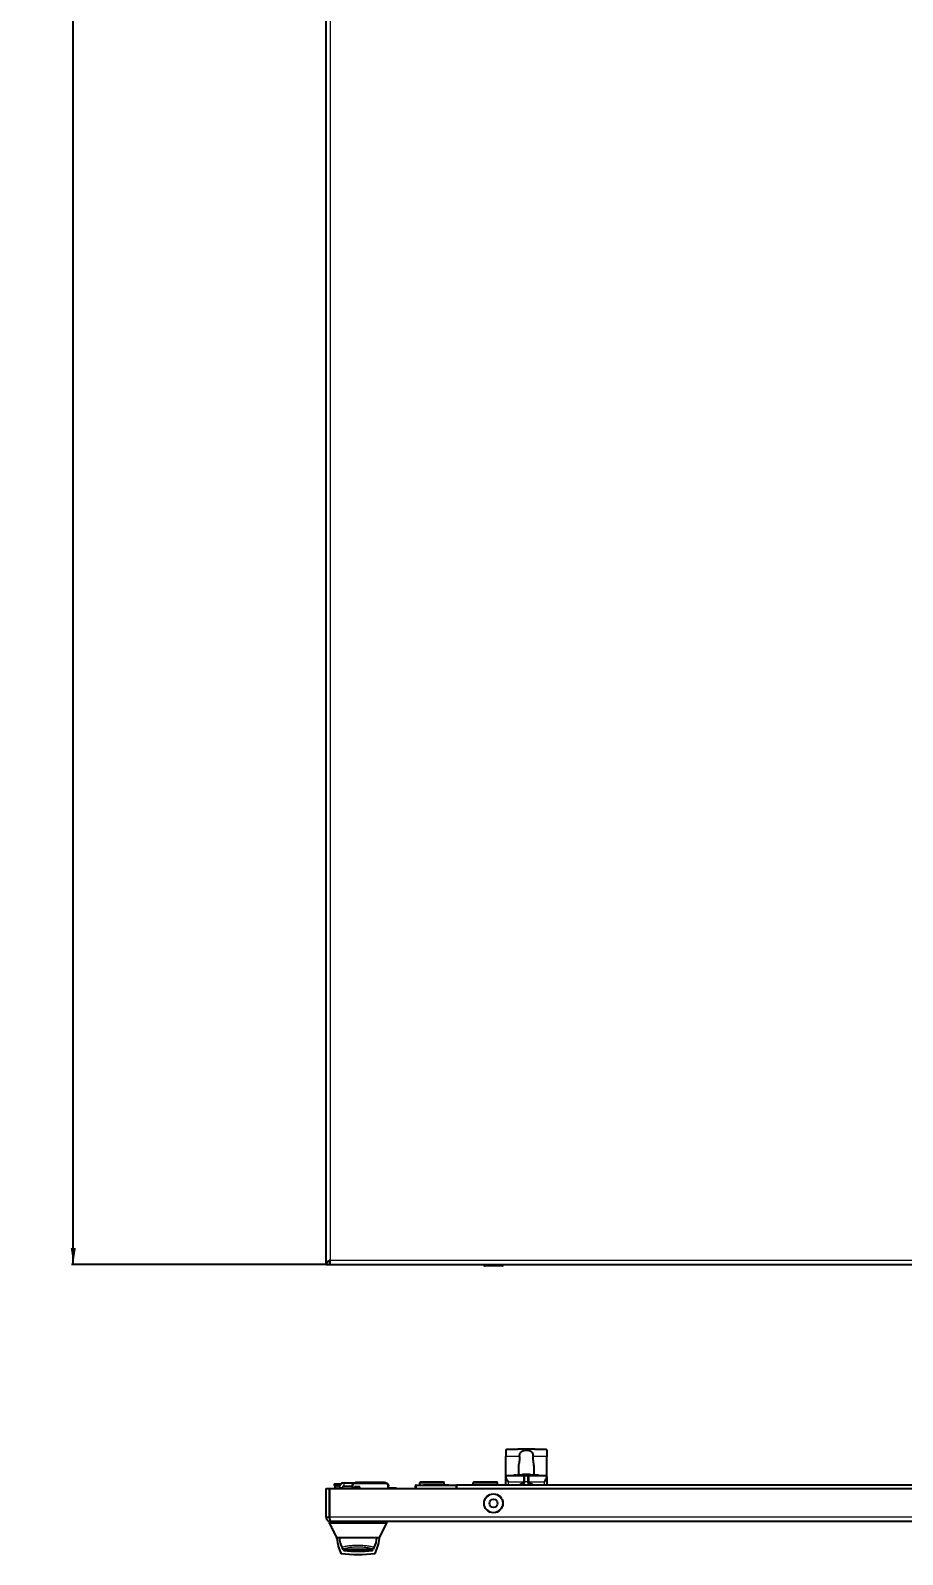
# Model space of a CAD drawing. Header units: millimetres. Extents: x -545 to 1520, y -1456 to 1043.
# Drawn here: x -545 to -14, y -1456 to -527 of the extents above; entities that cross this region are included whole.
import ezdxf

# ---------------------------------------------------------------- set-up
doc = ezdxf.new("R2010")
doc.units = ezdxf.units.MM
doc.layers.add('FORMAT', color=7, linetype='Continuous')
doc.styles.add('SLDTEXTSTYLE0', font='TXT', dxfattribs={"width": 0.75})
doc.dimstyles.new('SLDDIMSTYLE0', dxfattribs={"dimtxt": 20, "dimasz": 10, "dimexe": 0, "dimexo": 0.0625, "dimgap": 5, "dimtad": 2, "dimdec": 1, "dimrnd": 1e-09, "dimzin": 12, "dimdsep": 46, "dimtxsty": 'SLDTEXTSTYLE0', "dimsah": 1, "dimcen": 0.09, "dimadec": 0, "dimazin": 3, "dimtfac": 1, "dimtofl": 0, "dimtmove": 0, "dimatfit": 3, "dimfxl": 0, "dimfrac": 2, "dimtolj": 1, "dimtzin": 12, "dimarcsym": 0})

# ---------------------------------------------------------------- blocks, each defined once
blk = doc.blocks.new('_D_1')
at = {"layer": 'FORMAT'}
for p, q in [((-365.26, 875.65), (-520.26, 875.65)), ((-519.26, -1279.35), (-519.26, 875.65)), ((-365.26, -1279.35), (-520.26, -1279.35))]:
    blk.add_line(p, q, dxfattribs=at)
for points in [[(-519.26, 875.65), (-520.8, 865.65), (-517.72, 865.65)], [(-519.26, -1279.35), (-517.72, -1269.35), (-520.8, -1269.35)]]:
    blk.add_solid(points, dxfattribs=at)
at = {"layer": 'FORMAT', "insert": (-545.04, -226.17), "char_height": 20, "attachment_point": 1, "rotation": 90, "style": 'SLDTEXTSTYLE0'}
blk.add_mtext('2155', dxfattribs=at)

msp = doc.modelspace()

# ---------------------------------------------------------------- linework, layer by layer
at = {"color": 7, "linetype": 'Continuous', "lineweight": 25}
for p, q in [((-365.25, -1279.35), (-365.25, 875.65)), ((-365.25, -1279.35), (-363.25, -1279.35)), ((-362.95, -1279.35), (-362.95, -1277.67)), ((-362.95, -1279.35), (426.45, -1279.35)), ((-269, -1279.35), (-269, -1280.1)), ((-260.24, -1280.35), (-268.75, -1280.35)), ((-257.75, -1280.35), (-260.24, -1280.35)), ((-257.5, -1280.1), (-257.5, -1279.35)), ((-255.75, -1392.67), (-255.75, -1396.5)), ((-248.74, -1392.11), (-254.25, -1392.11)), ((-247.84, -1392.06), (-248.37, -1392.06)), ((-238.66, -1392), (-247.84, -1392)), ((-238.14, -1392.06), (-238.66, -1392.05)), ((-232.25, -1392.11), (-237.77, -1392.11)), ((-230.75, -1392.67), (-230.75, -1396.5)), ((-255.75, -1408), (-255.75, -1396.5)), ((-230.75, -1408), (-230.75, -1396.5)), ((-255.75, -1408.88), (-255.75, -1408)), ((-255.75, -1408), (-242.25, -1408)), ((-255.75, -1414), (-255.75, -1408.88)), ((-250.88, -1407.9), (-250.88, -1408)), ((-250.73, -1407.9), (-250.73, -1408)), ((-250.61, -1407.9), (-250.61, -1408)), ((-249.8, -1407.9), (-250.61, -1407.9)), ((-249.8, -1407.9), (-249.8, -1408)), ((-249.65, -1407.9), (-249.65, -1408)), ((-249.53, -1407.9), (-249.53, -1408)), ((-249.2, -1407.9), (-249.2, -1408)), ((-249.01, -1407.9), (-249.01, -1408)), ((-248.48, -1407.9), (-248.48, -1408)), ((-248.1, -1403.79), (-248.1, -1406.37)), ((-248, -1407.9), (-248, -1408)), ((-247.83, -1407.9), (-247.83, -1408)), ((-247.38, -1407.9), (-247.38, -1408)), ((-247.23, -1407.9), (-247.23, -1408)), ((-247.11, -1407.9), (-247.11, -1408)), ((-246.8, -1407.9), (-246.8, -1408)), ((-245.52, -1407.9), (-246.64, -1407.9)), ((-245.52, -1407.9), (-245.52, -1408)), ((-245.39, -1407.9), (-245.39, -1408)), ((-245.19, -1407.9), (-245.19, -1408)), ((-245.18, -1407.9), (-245.18, -1408)), ((-244.59, -1407.9), (-245.18, -1407.9)), ((-244.59, -1407.9), (-244.59, -1408)), ((-244.32, -1407.68), (-244.35, -1407.45)), ((-244.28, -1407.68), (-244.31, -1407.38)), ((-244.3, -1407.53), (-244.29, -1407.45)), ((-243.69, -1407.9), (-244.27, -1407.9)), ((-244.25, -1412), (-244.25, -1408)), ((-244.25, -1408), (-242.25, -1408)), ((-243.69, -1407.9), (-243.69, -1408)), ((-243.68, -1407.9), (-243.68, -1408)), ((-243.68, -1407.9), (-243.5, -1407.9)), ((-243.5, -1407.9), (-243.5, -1408)), ((-243.5, -1407.9), (-243.5, -1407.9)), ((-243.49, -1407.9), (-243.49, -1408)), ((-243.48, -1407.41), (-243.48, -1407.38)), ((-243.33, -1407.9), (-243.33, -1408)), ((-242.53, -1407.9), (-243.33, -1407.9)), ((-242.53, -1407.9), (-242.53, -1408)), ((-242.39, -1407.9), (-242.39, -1408)), ((-242.27, -1407.9), (-242.27, -1408)), ((-242.25, -1408), (-242.25, -1412)), ((-242.2, -1407.45), (-242.19, -1407.38)), ((-242.18, -1407.93), (-241.87, -1407.93)), ((-241.84, -1407.57), (-241.83, -1407.45)), ((-241.84, -1407.9), (-241.84, -1408)), ((-241.75, -1408), (-230.75, -1408)), ((-241.72, -1407.9), (-241.72, -1408)), ((-241.35, -1407.9), (-241.35, -1408)), ((-241.09, -1407.9), (-241.09, -1408)), ((-240.98, -1407.9), (-240.98, -1408)), ((-240.83, -1407.9), (-240.83, -1408)), ((-240.71, -1407.9), (-240.71, -1408)), ((-240.28, -1407.9), (-240.28, -1408)), ((-240.25, -1407.9), (-240.28, -1407.9)), ((-240.25, -1407.9), (-240.25, -1408)), ((-240.21, -1407.9), (-240.21, -1408)), ((-240.05, -1407.9), (-240.05, -1408)), ((-239.7, -1407.9), (-239.7, -1408)), ((-239.21, -1407.9), (-239.21, -1408)), ((-239.01, -1407.9), (-239.01, -1408)), ((-238.67, -1407.9), (-238.67, -1408)), ((-238.52, -1407.9), (-238.52, -1408)), ((-237.45, -1407.9), (-238.52, -1407.9)), ((-238.4, -1406.37), (-238.4, -1403.79)), ((-237.45, -1407.9), (-237.45, -1408)), ((-237.14, -1407.9), (-237.14, -1408)), ((-236.98, -1407.9), (-236.98, -1408)), ((-236.6, -1407.9), (-236.6, -1408)), ((-235.85, -1407.9), (-236.6, -1407.9)), ((-235.85, -1407.9), (-235.85, -1408)), ((-230.75, -1408.88), (-230.75, -1408)), ((-230.75, -1408.88), (-230.75, -1414)), ((-365.25, -1416), (-363.25, -1416)), ((-365.25, -1433.4), (-365.25, -1416)), ((-363.25, -1433.4), (-363.25, -1416)), ((-362.95, -1416), (426.45, -1416)), ((-362.95, -1433.4), (-362.95, -1416)), ((-360.25, -1413.1), (-358.25, -1413.1)), ((-360.25, -1413.1), (-360.25, -1414)), ((-358.25, -1414.4), (-359.85, -1414.4)), ((-359.66, -1416), (-359.75, -1414.4)), ((-358.25, -1413.1), (-356.05, -1413.1)), ((-357.04, -1414.4), (-358.25, -1414.4)), ((-357.25, -1416), (-357.25, -1415.5)), ((-355.25, -1416), (-355.25, -1415.5)), ((-354.25, -1412.5), (-347.76, -1412.5)), ((-354.25, -1414.5), (-349.25, -1414.5)), ((-349.25, -1414.4), (-349.25, -1415.9)), ((-344.65, -1414.95), (-347.85, -1414.95)), ((-347.85, -1414.95), (-347.85, -1415.9)), ((-347.85, -1415.7), (-344.65, -1415.7)), ((-329.25, -1412.4), (-347.25, -1412.4)), ((-344.65, -1415.9), (-344.65, -1414.95)), ((-327.25, -1416), (-327.25, -1414.4)), ((-322.85, -1415.8), (-327.25, -1415.8)), ((-310.75, -1416), (-310.75, -1414.3)), ((-310.45, -1414), (-286.05, -1414)), ((-307.75, -1412), (-308.25, -1412.5)), ((-308.25, -1412.5), (-308.25, -1414)), ((-293.25, -1412.5), (-308.25, -1412.5)), ((-307.75, -1412), (-293.75, -1412)), ((-305.9, -1413.8), (-305.9, -1414)), ((-302.08, -1413.8), (-302.08, -1414)), ((-302.08, -1413.8), (-301.29, -1413.8)), ((-301.29, -1413.8), (-301.29, -1414)), ((-301.29, -1413.8), (-299.41, -1413.8)), ((-299.95, -1413.8), (-299.95, -1413.78)), ((-299.41, -1413.8), (-299.41, -1414)), ((-299.41, -1413.8), (-298.36, -1413.8)), ((-298.36, -1413.8), (-298.36, -1414)), ((-298.36, -1413.8), (-296.96, -1413.8)), ((-296.79, -1413.78), (-296.79, -1414)), ((-296.71, -1413.8), (-296.71, -1414)), ((-296.71, -1413.8), (-295.35, -1413.8)), ((-295.35, -1413.8), (-295.35, -1414)), ((-295.35, -1413.8), (-293.36, -1413.8)), ((-293.25, -1412.5), (-293.75, -1412)), ((-293.36, -1413.8), (-293.36, -1414)), ((-293.36, -1413.8), (-290.4, -1413.8)), ((-293.25, -1413.8), (-293.25, -1412.5)), ((-290.4, -1413.8), (-290.4, -1414)), ((349.25, -1414), (-285.75, -1414)), ((-285.75, -1414), (-285.75, -1414.3)), ((-285.75, -1414.3), (-285.75, -1414.95)), ((-285.75, -1414.95), (-285.75, -1416)), ((-275.25, -1412), (-275.75, -1412.5)), ((-275.75, -1412.5), (-275.75, -1414)), ((-260.75, -1412.5), (-275.75, -1412.5)), ((-275.25, -1412), (-261.25, -1412)), ((-260.75, -1412.5), (-261.25, -1412)), ((-260.75, -1414), (-260.75, -1412.5)), ((-244.25, -1412), (-244.25, -1412.03)), ((-242.25, -1412.03), (-242.25, -1412)), ((-365.25, -1433.4), (-363.25, -1433.4)), ((-363.25, -1437), (-363.25, -1436)), ((-362.65, -1436), (-363.25, -1436)), ((426.15, -1436), (-362.65, -1436)), ((-333.75, -1437), (-357.75, -1437)), ((-332.75, -1446), (-328.23, -1436.95)), ((-328.25, -1437), (-328.25, -1436)), ((-356.35, -1446), (-358.75, -1446)), ((-358.71, -1446), (-358.71, -1446.21)), ((-335.16, -1446), (-356.35, -1446)), ((-332.75, -1446), (-335.16, -1446)), ((-332.79, -1446.21), (-332.79, -1446)), ((-351.58, -1452.98), (-351.44, -1452.99)), ((-351.58, -1452.99), (-339.99, -1452.99))]:
    msp.add_line(p, q, dxfattribs=at)
at = {"color": 8, "linetype": 'Continuous', "lineweight": 18}
for p, q in [((-362.65, -279.19), (-362.65, -1276.75)), ((-362.65, -1276.75), (426.15, -1276.75)), ((-269, -1280.1), (-260.11, -1280.1)), ((-260.11, -1280.1), (-257.5, -1280.1)), ((-247.35, -1396.5), (-255.75, -1396.5)), ((-230.75, -1396.5), (-239.16, -1396.5)), ((-246.64, -1407.9), (-246.64, -1408)), ((-244.75, -1412), (-244.75, -1408)), ((-241.75, -1408), (-241.75, -1412)), ((-360.25, -1414), (-358.25, -1414)), ((-358.75, -1414.4), (-358.66, -1416)), ((-358.25, -1413.1), (-358.25, -1414)), ((-358.25, -1414.4), (-358.25, -1414)), ((-358.25, -1414), (-356.85, -1414)), ((-355.25, -1415.5), (-357.25, -1415.5)), ((-354.25, -1414.5), (-354.25, -1412.5)), ((-348.75, -1416), (-348.75, -1414.4)), ((-347.25, -1412.9), (-329.25, -1412.9)), ((-327.75, -1414.4), (-327.75, -1416)), ((-322.85, -1416), (-322.85, -1415.8)), ((-310.45, -1414.3), (-310.75, -1414.3)), ((-310.45, -1414), (-310.45, -1414.3)), ((-286.05, -1414.3), (-310.45, -1414.3)), ((-310.45, -1414.3), (-310.45, -1416)), ((-304.66, -1413.8), (-304.66, -1414)), ((-286.05, -1414), (-286.05, -1414.3)), ((-286.05, -1416), (-286.05, -1414.3)), ((-285.75, -1414.3), (-286.05, -1414.3)), ((-254.25, -1412), (-254.25, -1414)), ((-254.25, -1412), (-244.75, -1412)), ((-245.11, -1412.51), (-244.98, -1412.99)), ((-244.75, -1412), (-244.25, -1412)), ((-244.75, -1412.03), (-244.75, -1412)), ((-244.75, -1412.03), (-244.25, -1412.03)), ((-242.25, -1412), (-244.25, -1412)), ((-242.25, -1412), (-241.75, -1412)), ((-242.25, -1412.03), (-241.75, -1412.03)), ((-241.75, -1412), (-241.75, -1412.03)), ((-241.75, -1412), (-232.25, -1412)), ((-241.53, -1412.99), (-241.39, -1412.51)), ((-232.25, -1414), (-232.25, -1412)), ((426.45, -1433.4), (-362.95, -1433.4)), ((-357.75, -1437), (-357.75, -1436)), ((-333.75, -1437), (-333.75, -1436))]:
    msp.add_line(p, q, dxfattribs=at)
at = {"color": 7, "linetype": 'Continuous', "lineweight": 25, "flags": 128}
for points in [[(-354.87, -1453.43), (-355.23, -1452.54), (-355.33, -1452.26)], [(-336.06, -1451.95), (-336.28, -1452.54), (-336.64, -1453.43)]]:
    msp.add_lwpolyline(points, dxfattribs=at)
at = {"color": 7, "linetype": 'Continuous', "lineweight": 25}
for radius in [5.75, 2.5]:
    msp.add_circle((-263.25, -1425), radius, dxfattribs=at)
at = {"color": 8, "linetype": 'Continuous', "lineweight": 18}
msp.add_circle((-263.25, -1425), 5.5, dxfattribs=at)
at = {"color": 7, "linetype": 'Continuous', "lineweight": 25}
for centre, radius, start, end in [((-268.75, -1280.1), 0.25, 180, 270), ((-257.75, -1280.1), 0.25, 270, 0), ((-243.25, -1415.3), 8, 98.41771, 108.44436), ((-243.23, -1411.64), 4.34, 104.99458, 114.66368), ((-244.57, -1413.21), 5.54, 85.14071, 94.85929), ((-244.22, -1407.47), 0.133, 135.20997, 169.83797), ((-243.2, -1415.4), 8.03, 91.99978, 97.83609), ((-242.85, -1409.05), 1.85, 119.67191, 132.73716), ((-242.77, -1413.87), 6.5, 92.24647, 98.7173), ((-243.73, -1413.82), 6.45, 85.77538, 87.76397), ((-243.31, -1415.4), 8.03, 82.16391, 88.00022), ((-243.4, -1411.72), 4.43, 65.15746, 74.45727), ((-242.32, -1409.01), 1.64, 72.5824, 85.536), ((-243.25, -1415.3), 8, 70.1778, 81.58229), ((-243.24, -1414.34), 7.03, 70.80686, 78.43412), ((-241.23, -1410.03), 2.36, 82.549, 97.451), ((-359.85, -1414), 0.4, 180, 270), ((-354.25, -1415.5), 3, 90, 180), ((-354.25, -1415.5), 1, 90, 180), ((-322.85, -1416.4), 0.6, 41.81031, 90), ((-310.45, -1414.3), 0.3, 90, 180), ((-286.05, -1414.3), 0.3, 0, 90), ((-243.25, -1419), 6.25, 106.01339, 126.8699), ((-245.25, -1412.03), 1, 286.01339, 0), ((-241.25, -1412.03), 1, 180, 253.98661), ((-243.25, -1419), 6.25, 53.1301, 73.98661), ((-366.69, -1446.21), 7.98, 358.26695, 359.99994), ((-331.86, -1443.65), 27, 185.96099, 206.16954), ((-345.75, -1446), 11.4, 180, 210.87421), ((-345.75, -1446), 11.4, 329.05608, 0), ((-359.64, -1443.65), 27, 333.83046, 354.03918), ((-324.82, -1446.21), 7.98, 180, 181.7325), ((-345.75, -1374.21), 82, 262.75342, 277.24658), ((-354.41, -1453.24), 0.5, 203.04365, 263.74905), ((-345.75, -1374.21), 80, 263.74905, 276.25095), ((-337.1, -1453.24), 0.5, 276.25095, 336.95635)]:
    msp.add_arc(centre, radius, start, end, dxfattribs=at)
at = {"color": 8, "linetype": 'Continuous', "lineweight": 18}
for centre, radius, start, end in [((-243.25, -1419), 6.75, 106.01339, 132.20545), ((-245.25, -1412.03), 0.5, 286.01339, 0), ((-241.25, -1412.03), 0.5, 180, 253.98661), ((-243.25, -1419), 6.75, 47.79455, 73.98661)]:
    msp.add_arc(centre, radius, start, end, dxfattribs=at)
at = {"color": 7, "linetype": 'Continuous', "lineweight": 25}
for points, knots in [([(-362.65, -1276.75), (-362.99, -1276.96), (-363.33, -1277.18), (-363.96, -1277.61), (-364.25, -1277.83), (-364.73, -1278.26), (-364.92, -1278.48), (-365.19, -1278.91), (-365.25, -1279.13), (-365.25, -1279.35)], [0, 0, 0, 0, 0.25, 0.25, 0.5, 0.5, 0.75, 0.75, 1, 1, 1, 1]), ([(-362.65, -1276.75), (-362.81, -1277.18), (-362.97, -1277.61), (-363.19, -1278.48), (-363.25, -1278.91), (-363.25, -1279.35)], [0, 0, 0, 0, 0.5, 0.5, 1, 1, 1, 1]), ([(-362.95, -1279.35), (-362.93, -1279.35), (-362.9, -1279.28), (-362.85, -1279.02), (-362.83, -1278.83), (-362.78, -1278.35), (-362.75, -1278.06), (-362.7, -1277.43), (-362.68, -1277.09), (-362.65, -1276.75)], [0, 0, 0, 0, 0.25, 0.25, 0.5, 0.5, 0.75, 0.75, 1, 1, 1, 1]), ([(-362.95, -1277.35), (-362.9, -1277.35), (-362.85, -1277.28), (-362.75, -1277.06), (-362.7, -1276.9), (-362.65, -1276.75)], [0, 0, 0, 0, 0.5, 0.5, 1, 1, 1, 1]), ([(-254.25, -1392.11), (-254.42, -1392.11), (-254.76, -1392.12), (-255.2, -1392.18), (-255.54, -1392.3), (-255.73, -1392.47), (-255.75, -1392.61), (-255.75, -1392.67)], [0, 0, 0, 0, 0.2129, 0.425707, 0.640613, 0.853382, 1, 1, 1, 1]), ([(-248.74, -1392.11), (-248.63, -1392.1), (-248.5, -1392.08), (-248.39, -1392.06), (-248.37, -1392.06)], [0, 0, 0, 0, 0.789403, 1, 1, 1, 1]), ([(-247.35, -1396.5), (-247.33, -1396.09), (-247.29, -1395.26), (-246.92, -1394.16), (-246.27, -1393.36), (-245.34, -1392.87), (-244.19, -1392.62), (-242.87, -1392.58), (-241.52, -1392.75), (-240.39, -1393.22), (-239.66, -1394.02), (-239.28, -1395.05), (-239.17, -1395.91), (-239.16, -1396.4), (-239.16, -1396.5)], [0, 0, 0, 0, 0.088505, 0.177138, 0.262858, 0.344694, 0.430485, 0.525193, 0.625645, 0.723911, 0.812494, 0.894483, 0.978997, 1, 1, 1, 1]), ([(-238.14, -1392.06), (-238.12, -1392.06), (-238.01, -1392.08), (-237.88, -1392.09), (-237.77, -1392.11)], [0, 0, 0, 0, 0.1619735, 1, 1, 1, 1]), ([(-230.75, -1392.67), (-230.77, -1392.59), (-230.8, -1392.43), (-231.04, -1392.26), (-231.39, -1392.16), (-231.82, -1392.11), (-232.12, -1392.11), (-232.25, -1392.11)], [0, 0, 0, 0, 0.205683, 0.411346, 0.618649, 0.832339, 1, 1, 1, 1]), ([(-247.35, -1396.5), (-247.4, -1397.5), (-247.51, -1399.64), (-248.03, -1402.08), (-248.09, -1403.39), (-248.1, -1403.79)], [0, 0, 0, 0, 0.378823, 0.812228, 1, 1, 1, 1]), ([(-238.4, -1403.79), (-238.49, -1402.88), (-238.66, -1401.02), (-239.12, -1398.42), (-239.15, -1396.89), (-239.16, -1396.5)], [0, 0, 0, 0, 0.417668, 0.852903, 1, 1, 1, 1]), ([(-255.75, -1408.88), (-255.73, -1409.05), (-255.67, -1409.47), (-255.2, -1410.42), (-254.68, -1411.31), (-254.32, -1411.89), (-254.26, -1412), (-254.25, -1412)], [0, 0, 0, 0, 0.19414, 0.485275, 0.898779, 0.996769, 1, 1, 1, 1]), ([(-250.73, -1407.9), (-250.75, -1407.9), (-250.8, -1407.9), (-250.85, -1407.9), (-250.87, -1407.9), (-250.87, -1407.9), (-250.88, -1407.9)], [0, 0, 0, 0, 0.280836, 0.55925, 0.779182, 1, 1, 1, 1]), ([(-250.61, -1407.9), (-250.61, -1407.9), (-250.61, -1407.9), (-250.64, -1407.9), (-250.69, -1407.9), (-250.72, -1407.9), (-250.73, -1407.9)], [0, 0, 0, 0, 0.280888, 0.559482, 0.77927, 1, 1, 1, 1]), ([(-249.65, -1407.9), (-249.67, -1407.9), (-249.7, -1407.9), (-249.76, -1407.9), (-249.79, -1407.9), (-249.8, -1407.9)], [0, 0, 0, 0, 0.280638, 0.560877, 1, 1, 1, 1]), ([(-249.53, -1407.9), (-249.53, -1407.9), (-249.54, -1407.9), (-249.56, -1407.9), (-249.61, -1407.9), (-249.64, -1407.9), (-249.65, -1407.9)], [0, 0, 0, 0, 0.280941, 0.5591137, 0.7790892, 1, 1, 1, 1]), ([(-249.01, -1407.9), (-249.07, -1407.9), (-249.18, -1407.9), (-249.19, -1407.9), (-249.2, -1407.9)], [0, 0, 0, 0, 0.559312, 1, 1, 1, 1]), ([(-248.48, -1407.9), (-248.54, -1407.9), (-248.66, -1407.9), (-248.86, -1407.9), (-248.95, -1407.9), (-249.01, -1407.9)], [0, 0, 0, 0, 0.280496, 0.560765, 1, 1, 1, 1]), ([(-248, -1407.9), (-248.07, -1407.9), (-248.19, -1407.9), (-248.39, -1407.9), (-248.48, -1407.9)], [0, 0, 0, 0, 0.560137, 1, 1, 1, 1]), ([(-248.1, -1406.37), (-248.06, -1406.65), (-247.97, -1407.19), (-247.19, -1407.65), (-246.19, -1407.85), (-245.42, -1407.89), (-245.14, -1407.9)], [0, 0, 0, 0, 0.289157, 0.579411, 0.847533, 1, 1, 1, 1]), ([(-247.83, -1407.9), (-247.84, -1407.9), (-247.85, -1407.9), (-247.96, -1407.9), (-248, -1407.9)], [0, 0, 0, 0, 0.559914, 1, 1, 1, 1]), ([(-247.23, -1407.9), (-247.25, -1407.9), (-247.29, -1407.9), (-247.35, -1407.9), (-247.37, -1407.9), (-247.38, -1407.9), (-247.38, -1407.9)], [0, 0, 0, 0, 0.280765, 0.559178, 0.779175, 1, 1, 1, 1]), ([(-247.11, -1407.9), (-247.11, -1407.9), (-247.11, -1407.9), (-247.14, -1407.9), (-247.19, -1407.9), (-247.22, -1407.9), (-247.23, -1407.9)], [0, 0, 0, 0, 0.280828, 0.559417, 0.779393, 1, 1, 1, 1]), ([(-246.64, -1407.9), (-246.66, -1407.9), (-246.71, -1407.9), (-246.77, -1407.9), (-246.8, -1407.9), (-246.8, -1407.9), (-246.8, -1407.9)], [0, 0, 0, 0, 0.280951, 0.559967, 0.779431, 1, 1, 1, 1]), ([(-245.39, -1407.9), (-245.39, -1407.9), (-245.39, -1407.9), (-245.42, -1407.9), (-245.47, -1407.9), (-245.51, -1407.9), (-245.52, -1407.9)], [0, 0, 0, 0, 0.280713, 0.558701, 0.779045, 1, 1, 1, 1]), ([(-245.18, -1407.9), (-245.19, -1407.9), (-245.19, -1407.9), (-245.19, -1407.9), (-245.19, -1407.9)], [0, 0, 0, 0, 0.560081, 1, 1, 1, 1]), ([(-244.75, -1408), (-244.75, -1408), (-244.75, -1408), (-244.74, -1408), (-244.73, -1408), (-244.69, -1408), (-244.57, -1408), (-244.35, -1408), (-244.29, -1408), (-244.25, -1408)], [0, 0, 0, 0, 0.00167, 0.003889, 0.009531, 0.034361, 0.132751, 0.526214, 1, 1, 1, 1]), ([(-244.41, -1407.9), (-244.44, -1407.9), (-244.48, -1407.9), (-244.55, -1407.9), (-244.58, -1407.9), (-244.59, -1407.9)], [0, 0, 0, 0, 0.281226, 0.561522, 1, 1, 1, 1]), ([(-243.68, -1407.9), (-243.68, -1407.9), (-243.69, -1407.9), (-243.69, -1407.9), (-243.69, -1407.9)], [0, 0, 0, 0, 0.559504, 1, 1, 1, 1]), ([(-243.33, -1407.9), (-243.35, -1407.9), (-243.4, -1407.9), (-243.45, -1407.9), (-243.48, -1407.9), (-243.48, -1407.9), (-243.49, -1407.9)], [0, 0, 0, 0, 0.280855, 0.559718, 0.779518, 1, 1, 1, 1]), ([(-242.39, -1407.9), (-242.41, -1407.9), (-242.45, -1407.9), (-242.51, -1407.9), (-242.53, -1407.9), (-242.53, -1407.9), (-242.53, -1407.9)], [0, 0, 0, 0, 0.280813, 0.559099, 0.77917, 1, 1, 1, 1]), ([(-242.27, -1407.9), (-242.27, -1407.9), (-242.27, -1407.9), (-242.3, -1407.9), (-242.35, -1407.9), (-242.38, -1407.9), (-242.39, -1407.9)], [0, 0, 0, 0, 0.280912, 0.559405, 0.779108, 1, 1, 1, 1]), ([(-242.25, -1408), (-242.21, -1408), (-242.13, -1408), (-241.88, -1408), (-241.75, -1408), (-241.75, -1408)], [0, 0, 0, 0, 0.475461, 0.994056, 1, 1, 1, 1]), ([(-241.84, -1407.9), (-241.86, -1407.9), (-241.9, -1407.9), (-241.96, -1407.9), (-241.98, -1407.9), (-241.98, -1407.9), (-241.98, -1407.9)], [0, 0, 0, 0, 0.280888, 0.559023, 0.779155, 1, 1, 1, 1]), ([(-241.72, -1407.9), (-241.72, -1407.9), (-241.72, -1407.9), (-241.75, -1407.9), (-241.79, -1407.9), (-241.82, -1407.9), (-241.84, -1407.9)], [0, 0, 0, 0, 0.2809, 0.559498, 0.779148, 1, 1, 1, 1]), ([(-241.35, -1407.9), (-241.4, -1407.9), (-241.51, -1407.9), (-241.65, -1407.9), (-241.71, -1407.9), (-241.72, -1407.9), (-241.72, -1407.9)], [0, 0, 0, 0, 0.280935, 0.559487, 0.779245, 1, 1, 1, 1]), ([(-241.09, -1407.9), (-241.14, -1407.9), (-241.22, -1407.9), (-241.31, -1407.9), (-241.35, -1407.9)], [0, 0, 0, 0, 0.559441, 1, 1, 1, 1]), ([(-241.26, -1407.9), (-240.82, -1407.87), (-239.91, -1407.8), (-238.97, -1407.49), (-238.47, -1407), (-238.42, -1406.56), (-238.4, -1406.37)], [0, 0, 0, 0, 0.258101, 0.532051, 0.800559, 1, 1, 1, 1]), ([(-240.98, -1407.9), (-240.98, -1407.9), (-240.99, -1407.9), (-241.06, -1407.9), (-241.09, -1407.9)], [0, 0, 0, 0, 0.560313, 1, 1, 1, 1]), ([(-240.83, -1407.9), (-240.85, -1407.9), (-240.89, -1407.9), (-240.95, -1407.9), (-240.97, -1407.9), (-240.97, -1407.9), (-240.98, -1407.9)], [0, 0, 0, 0, 0.28091, 0.559174, 0.779166, 1, 1, 1, 1]), ([(-240.71, -1407.9), (-240.71, -1407.9), (-240.71, -1407.9), (-240.74, -1407.9), (-240.79, -1407.9), (-240.82, -1407.9), (-240.83, -1407.9)], [0, 0, 0, 0, 0.280849, 0.55949, 0.779158, 1, 1, 1, 1]), ([(-240.21, -1407.9), (-240.22, -1407.9), (-240.24, -1407.9), (-240.24, -1407.9), (-240.25, -1407.9)], [0, 0, 0, 0, 0.560691, 1, 1, 1, 1]), ([(-240.05, -1407.9), (-240.08, -1407.9), (-240.15, -1407.9), (-240.19, -1407.9), (-240.21, -1407.9)], [0, 0, 0, 0, 0.559542, 1, 1, 1, 1]), ([(-239.7, -1407.9), (-239.77, -1407.9), (-239.89, -1407.9), (-240, -1407.9), (-240.05, -1407.9)], [0, 0, 0, 0, 0.560514, 1, 1, 1, 1]), ([(-239.21, -1407.9), (-239.28, -1407.9), (-239.42, -1407.9), (-239.61, -1407.9), (-239.7, -1407.9)], [0, 0, 0, 0, 0.559217, 1, 1, 1, 1]), ([(-239.01, -1407.9), (-239.02, -1407.9), (-239.03, -1407.9), (-239.15, -1407.9), (-239.21, -1407.9)], [0, 0, 0, 0, 0.56034, 1, 1, 1, 1]), ([(-238.52, -1407.9), (-238.54, -1407.9), (-238.58, -1407.9), (-238.64, -1407.9), (-238.66, -1407.9), (-238.67, -1407.9), (-238.67, -1407.9)], [0, 0, 0, 0, 0.280872, 0.559701, 0.779382, 1, 1, 1, 1]), ([(-236.98, -1407.9), (-237.03, -1407.9), (-237.12, -1407.9), (-237.14, -1407.9), (-237.14, -1407.9)], [0, 0, 0, 0, 0.558947, 1, 1, 1, 1]), ([(-236.6, -1407.9), (-236.68, -1407.9), (-236.82, -1407.9), (-236.93, -1407.9), (-236.98, -1407.9)], [0, 0, 0, 0, 0.559747, 1, 1, 1, 1]), ([(-232.25, -1412), (-232.25, -1412), (-232.18, -1411.89), (-231.83, -1411.31), (-231.3, -1410.42), (-230.83, -1409.47), (-230.78, -1409.05), (-230.75, -1408.88)], [0, 0, 0, 0, 0.003231, 0.101221, 0.514725, 0.80586, 1, 1, 1, 1]), ([(-344.87, -1412.1), (-344.87, -1412.1), (-344.87, -1412.1), (-344.8, -1412.1), (-344.67, -1412.1), (-344.34, -1412.1), (-344.02, -1412.1), (-343.81, -1412.1)], [0, 0, 0, 0, 0.124693, 0.187182, 0.249773, 0.500039, 1, 1, 1, 1]), ([(-343.81, -1412.1), (-343.66, -1412.1), (-343.43, -1412.1), (-343.15, -1412.1), (-342.97, -1412.1), (-342.83, -1412.1), (-342.71, -1412.1), (-342.7, -1412.1), (-342.69, -1412.1)], [0, 0, 0, 0, 0.250089, 0.382495, 0.500259, 0.622163, 0.750133, 1, 1, 1, 1]), ([(-305.9, -1413.8), (-305.71, -1413.8), (-305.37, -1413.8), (-304.89, -1413.8), (-304.66, -1413.8)], [0, 0, 0, 0, 0.5368, 1, 1, 1, 1]), ([(-304.66, -1413.8), (-304.29, -1413.8), (-303.59, -1413.8), (-302.73, -1413.8), (-302.28, -1413.8), (-302.26, -1413.8)], [0, 0, 0, 0, 0.522437, 0.975649, 1, 1, 1, 1]), ([(-365.25, -1433.4), (-365.25, -1433.57), (-365.24, -1433.74), (-365.17, -1434.08), (-365.12, -1434.24), (-364.99, -1434.56), (-364.91, -1434.71), (-364.72, -1434.99), (-364.61, -1435.12), (-364.37, -1435.36), (-364.24, -1435.47), (-363.96, -1435.66), (-363.8, -1435.74), (-363.33, -1435.94), (-363, -1436), (-362.65, -1436)], [0, 0, 0, 0, 0.125, 0.125, 0.25, 0.25, 0.375, 0.375, 0.5, 0.5, 0.625, 0.625, 0.75, 0.75, 1, 1, 1, 1]), ([(-363.28, -1436.95), (-362.9, -1437.72), (-362.09, -1439.33), (-360.97, -1441.58), (-359.83, -1443.85), (-359.12, -1445.26), (-358.75, -1446)], [0, 0, 0, 0, 0.216327, 0.453955, 0.714745, 1, 1, 1, 1]), ([(-363.25, -1433.4), (-363.25, -1433.56), (-363.19, -1433.71), (-362.97, -1433.94), (-362.81, -1434), (-362.65, -1434)], [0, 0, 0, 0, 0.5, 0.5, 1, 1, 1, 1]), ([(-357.75, -1437), (-358.37, -1437), (-359.61, -1437), (-361.26, -1437), (-362.5, -1437), (-363.16, -1437), (-363.23, -1437), (-363.25, -1437)], [0, 0, 0, 0, 0.214694, 0.429388, 0.644082, 0.858775, 1, 1, 1, 1]), ([(-362.65, -1436), (-362.68, -1436), (-362.7, -1435.93), (-362.75, -1435.67), (-362.78, -1435.48), (-362.83, -1435), (-362.85, -1434.71), (-362.9, -1434.08), (-362.93, -1433.74), (-362.95, -1433.4)], [0, 0, 0, 0, 0.25, 0.25, 0.5, 0.5, 0.75, 0.75, 1, 1, 1, 1]), ([(-328.25, -1437), (-328.31, -1437), (-328.44, -1437), (-329.38, -1437), (-330.78, -1437), (-332.33, -1437), (-333.35, -1437), (-333.75, -1437)], [0, 0, 0, 0, 0.21469, 0.42938, 0.644073, 0.858767, 1, 1, 1, 1]), ([(-355.51, -1451.88), (-355.4, -1452.04), (-355.17, -1452.34), (-354.72, -1452.63), (-354.31, -1452.79), (-353.93, -1452.88), (-353.41, -1452.95), (-352.66, -1452.98), (-351.94, -1452.99), (-351.48, -1452.99), (-351.44, -1452.99)], [0, 0, 0, 0, 0.086907, 0.170444, 0.253995, 0.352832, 0.493755, 0.750586, 0.975401, 1, 1, 1, 1]), ([(-353.5, -1453.22), (-353.42, -1453.19), (-353.25, -1453.13), (-351.92, -1453.15), (-349.96, -1453.2), (-347.51, -1453.26), (-344.87, -1453.26), (-342.32, -1453.23), (-340.16, -1453.17), (-338.63, -1453.13), (-337.9, -1453.17), (-338.06, -1453.3), (-339.07, -1453.51), (-340.84, -1453.73), (-343.16, -1453.9), (-345.78, -1453.96), (-348.38, -1453.89), (-350.68, -1453.72), (-352.43, -1453.51), (-353.37, -1453.32), (-353.46, -1453.25), (-353.5, -1453.22)], [0, 0, 0, 0, 0.053435, 0.106868, 0.160358, 0.213991, 0.267619, 0.321181, 0.374779, 0.42843, 0.481983, 0.5354, 0.588925, 0.642773, 0.696736, 0.750367, 0.803567, 0.856759, 0.910369, 0.964326, 1, 1, 1, 1]), ([(-341.16, -1452.98), (-340.95, -1452.98), (-340.3, -1452.99), (-339.38, -1452.99), (-338.4, -1452.97), (-337.76, -1452.92), (-337.22, -1452.8), (-336.74, -1452.61), (-336.28, -1452.3), (-336.08, -1451.98), (-335.99, -1451.85)], [0, 0, 0, 0, 0.083733, 0.271555, 0.468927, 0.681743, 0.781788, 0.862953, 0.941144, 1, 1, 1, 1])]:
    msp.add_open_spline(points, degree=3, knots=knots, dxfattribs=at)
for points in [[(-349.25, -1414.4), (-349.22, -1414.14), (-349.16, -1413.62), (-348.7, -1412.95), (-348.04, -1412.49), (-347.51, -1412.43), (-347.25, -1412.4)], [(-329.25, -1412.4), (-328.99, -1412.43), (-328.47, -1412.49), (-327.81, -1412.95), (-327.34, -1413.62), (-327.28, -1414.14), (-327.25, -1414.4)]]:
    msp.add_open_spline(points, degree=3, dxfattribs=at)
at = {"color": 8, "linetype": 'Continuous', "lineweight": 18}
for points in [[(-348.75, -1414.4), (-348.82, -1414.4), (-348.95, -1414.4), (-349.11, -1414.4), (-349.23, -1414.4), (-349.25, -1414.4), (-349.25, -1414.4)], [(-348.75, -1414.4), (-348.73, -1414.21), (-348.69, -1413.81), (-348.34, -1413.32), (-347.84, -1412.97), (-347.45, -1412.92), (-347.25, -1412.9)], [(-347.25, -1412.4), (-347.25, -1412.41), (-347.25, -1412.42), (-347.25, -1412.54), (-347.25, -1412.71), (-347.25, -1412.84), (-347.25, -1412.9)], [(-329.25, -1412.9), (-329.25, -1412.84), (-329.25, -1412.71), (-329.25, -1412.54), (-329.25, -1412.42), (-329.25, -1412.41), (-329.25, -1412.4)], [(-329.25, -1412.9), (-329.06, -1412.92), (-328.66, -1412.97), (-328.17, -1413.32), (-327.82, -1413.81), (-327.78, -1414.21), (-327.75, -1414.4)], [(-327.75, -1414.4), (-327.69, -1414.4), (-327.56, -1414.4), (-327.39, -1414.4), (-327.28, -1414.4), (-327.26, -1414.4), (-327.25, -1414.4)]]:
    msp.add_open_spline(points, degree=3, dxfattribs=at)
for points, knots in [([(-355.44, -1451.81), (-355.46, -1451.75), (-355.5, -1451.61), (-354.21, -1451.25), (-351.95, -1450.86), (-349.27, -1450.61), (-346.41, -1450.49), (-343.49, -1450.53), (-340.49, -1450.76), (-338.01, -1451.11), (-336.44, -1451.48), (-335.77, -1451.73), (-336, -1451.81), (-336.04, -1451.82)], [0, 0, 0, 0, 0.080358, 0.189165, 0.296875, 0.401927, 0.469214, 0.569403, 0.669558, 0.770526, 0.874295, 0.980961, 1, 1, 1, 1]), ([(-339.99, -1452.98), (-339.8, -1452.99), (-338.87, -1452.99), (-337.97, -1452.94), (-337.5, -1452.78), (-338.02, -1452.51), (-339.37, -1452.19), (-341.4, -1451.9), (-343.89, -1451.7), (-346.29, -1451.67), (-348.66, -1451.77), (-350.86, -1451.99), (-352.75, -1452.32), (-353.82, -1452.63), (-353.92, -1452.86), (-353.2, -1452.98), (-352.09, -1452.98), (-351.58, -1452.98)], [0, 0, 0, 0, 0.019237, 0.094456, 0.169947, 0.244138, 0.315947, 0.385269, 0.453516, 0.521522, 0.567246, 0.638978, 0.71315, 0.788639, 0.863863, 0.937348, 1, 1, 1, 1])]:
    msp.add_open_spline(points, degree=3, knots=knots, dxfattribs=at)

# ---------------------------------------------------------------- dimensions: what is measured, and where the dimension line sits
at = {"layer": 'FORMAT'}
dim = msp.add_linear_dim(base=(-519.26, 875.65), p1=(-365.25, -1279.35), p2=(-365.25, 875.65), angle=90, dimstyle='SLDDIMSTYLE0', dxfattribs=at)
dim.commit()
dim.dimension.update_dxf_attribs({"geometry": '_D_1', "text_midpoint": (-519.26, -196.62), "dimtype": 160})

doc.saveas('drawing.dxf')
